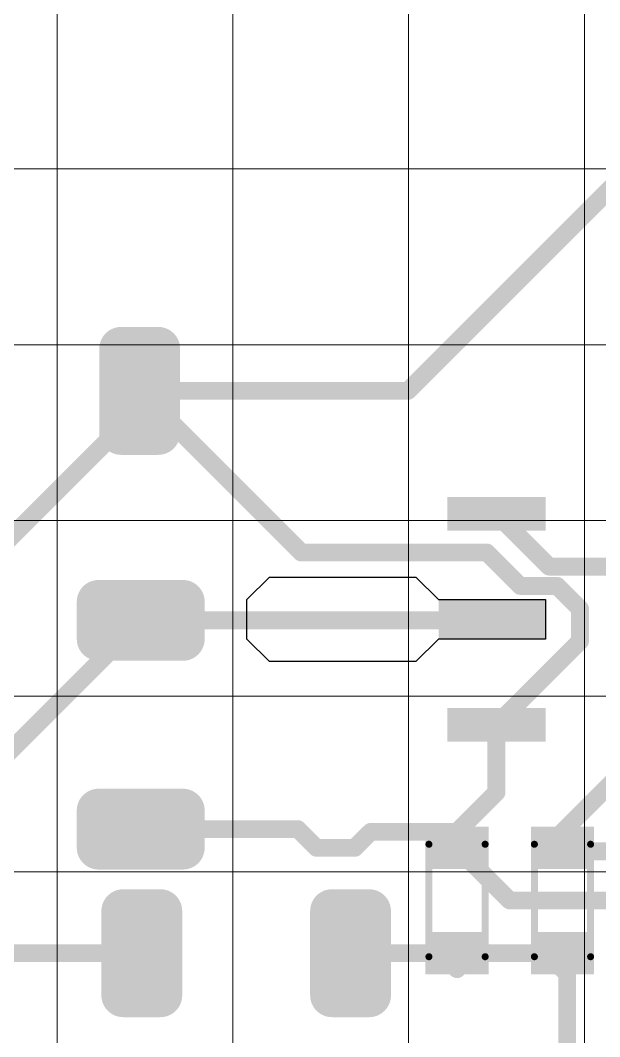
# Model space of a CAD drawing. Extents: x 1752 to 2593, y 74 to 668.
# Drawn here: x 1988.92 to 2004.31, y 498.77 to 525.77 of the extents above; entities that cross this region are included whole.
import ezdxf

# ---------------------------------------------------------------- set-up
doc = ezdxf.new("R2010")
doc.units = 0
doc.header["$MEASUREMENT"] = 0
doc.layers.get('0').update_dxf_attribs({"linetype": 'CONTINUOUS'})
doc.layers.add('KeepOutLayer', color=6, linetype='CONTINUOUS')
doc.layers.add('TopLayer', color=1, linetype='CONTINUOUS')

# ---------------------------------------------------------------- blocks, each defined once
blk = doc.blocks.new('CAP3216X125N_23')
at = {"layer": 'TopLayer', "const_width": 0.31049976}
for points in [[(-1.90472314, 0.59947556, 1), (-1.59422338, 0.59947556, 1)], [(-1.37572242, 0.59947556, 1), (-1.06522266, 0.59947556, 1)], [(1.06524806, 0.59947556, 1), (1.37574782, 0.59947556, 1)], [(1.59424878, 0.59947556, 1), (1.90474854, 0.59947556, 1)], [(-1.90472314, -0.5995212799999999, 1), (-1.59422338, -0.5995212799999999, 1)], [(-1.37572242, -0.5995212799999999, 1), (-1.06522266, -0.5995212799999999, 1)], [(1.06524806, -0.5995212799999999, 1), (1.37574782, -0.5995212799999999, 1)], [(1.59424878, -0.5995212799999999, 1), (1.90474854, -0.5995212799999999, 1)]]:
    blk.add_lwpolyline(points, format="xyb", close=True, dxfattribs=at)
at = {"layer": 'TopLayer'}
for points in [[(-1.22047254, -0.91002104), (-1.22047254, 0.9099753199999999), (-1.74947326, -0.91002104), (-1.74947326, 0.9099753199999999)], [(1.74949866, -0.91002104), (1.74949866, 0.9099753199999999), (1.22049794, -0.91002104), (1.22049794, 0.9099753199999999)], [(-0.9099727799999999, -0.5995212799999999), (-0.9099727799999999, 0.59947556), (-2.05997302, -0.5995212799999999), (-2.05997302, 0.59947556)], [(2.05999842, -0.5995212799999999), (2.05999842, 0.59947556), (0.90999818, -0.5995212799999999), (0.90999818, 0.59947556)]]:
    blk.add_solid(points, dxfattribs=at)
blk = doc.blocks.new('CAP3216X125N_37')
at = {"layer": 'TopLayer', "const_width": 0.31049976}
for points in [[(-1.904746, 0.59948826, 1), (-1.59424624, 0.59948826, 1)], [(-1.37574528, 0.59948826, 1), (-1.06524552, 0.59948826, 1)], [(1.0652252, 0.59948826, 1), (1.37572496, 0.59948826, 1)], [(1.59422592, 0.59948826, 1), (1.90472568, 0.59948826, 1)], [(-1.904746, -0.59950858, 1), (-1.59424624, -0.59950858, 1)], [(-1.37574528, -0.59950858, 1), (-1.06524552, -0.59950858, 1)], [(1.0652252, -0.59950858, 1), (1.37572496, -0.59950858, 1)], [(1.59422592, -0.59950858, 1), (1.90472568, -0.59950858, 1)]]:
    blk.add_lwpolyline(points, format="xyb", close=True, dxfattribs=at)
at = {"layer": 'TopLayer'}
for points in [[(-1.2204954, -0.91000834), (-1.2204954, 0.9099880199999999), (-1.74949612, -0.91000834), (-1.74949612, 0.9099880199999999)], [(1.7494758, -0.91000834), (1.7494758, 0.9099880199999999), (1.22047508, -0.91000834), (1.22047508, 0.9099880199999999)], [(-0.90999564, -0.59950858), (-0.90999564, 0.59948826), (-2.05999588, -0.59950858), (-2.05999588, 0.59948826)], [(2.05997556, -0.59950858), (2.05997556, 0.59948826), (0.9099753199999999, -0.59950858), (0.9099753199999999, 0.59948826)]]:
    blk.add_solid(points, dxfattribs=at)
blk = doc.blocks.new('CAP3216X125N_47')
at = {"layer": 'TopLayer', "const_width": 0.31049976}
for points in [[(-1.90470028, 0.59948572, 1), (-1.59420052, 0.59948572, 1)], [(-1.37569956, 0.59948572, 1), (-1.0651998, 0.59948572, 1)], [(1.06527092, 0.59948572, 1), (1.37577068, 0.59948572, 1)], [(1.59427164, 0.59948572, 1), (1.9047714, 0.59948572, 1)], [(-1.90470028, -0.59951112, 1), (-1.59420052, -0.59951112, 1)], [(-1.37569956, -0.59951112, 1), (-1.0651998, -0.59951112, 1)], [(1.06527092, -0.59951112, 1), (1.37577068, -0.59951112, 1)], [(1.59427164, -0.59951112, 1), (1.9047714, -0.59951112, 1)]]:
    blk.add_lwpolyline(points, format="xyb", close=True, dxfattribs=at)
at = {"layer": 'TopLayer'}
for points in [[(-1.22044968, -0.91001088), (-1.22044968, 0.9099854799999999), (-1.7494504, -0.91001088), (-1.7494504, 0.9099854799999999)], [(1.74952152, -0.91001088), (1.74952152, 0.9099854799999999), (1.2205208, -0.91001088), (1.2205208, 0.9099854799999999)], [(-0.90994992, -0.59951112), (-0.90994992, 0.59948572), (-2.05995016, -0.59951112), (-2.05995016, 0.59948572)], [(2.06002128, -0.59951112), (2.06002128, 0.59948572), (0.91002104, -0.59951112), (0.91002104, 0.59948572)]]:
    blk.add_solid(points, dxfattribs=at)
blk = doc.blocks.new('REG_MCP1702T_3302E_MB_50')
at = {"layer": 'TopLayer'}
for p, q in [((-0.5999987999999999, 0.27999944), (-0.27999944, 0.5999987999999999)), ((-0.27999944, 0.5999987999999999), (1.8050002, 0.5999987999999999)), ((1.8050002, 0.5999987999999999), (2.12499956, 0.27999944)), ((-2.12499956, -0.27999944), (-2.12499956, 0.27999944)), ((-2.12499956, 0.27999944), (-0.5999987999999999, 0.27999944)), ((2.12499956, 0.27999944), (2.12499956, -0.27999944)), ((-0.5999987999999999, -0.27999944), (-2.12499956, -0.27999944)), ((-0.27999944, -0.5999987999999999), (-0.5999987999999999, -0.27999944)), ((2.12499956, -0.27999944), (1.8050002, -0.5999987999999999)), ((1.8050002, -0.5999987999999999), (-0.27999944, -0.5999987999999999))]:
    blk.add_line(p, q, dxfattribs=at)
for points in [[(-2.12496908, 1.7400524), (-2.12496908, 1.26005336), (-0.72497188, 1.7400524), (-0.72497188, 1.26005336)], [(-2.12747606, 0.28002992), (-2.12747606, -0.27996896), (-0.6024752999999999, 0.28002992), (-0.6024752999999999, -0.27996896)], [(-2.12496908, -1.2599924), (-2.12496908, -1.73999144), (-0.72497188, -1.2599924), (-0.72497188, -1.73999144)]]:
    blk.add_solid(points, dxfattribs=at)
blk = doc.blocks.new('___0603_75')
at = {"layer": 'KeepOutLayer', "const_width": 0.0999998}
for points in [[(-0.7999603, 0.40002206), (-0.7999603, -0.39997634)], [(-0.7999603, 0.40002206), (0.8000364999999999, 0.40002206)], [(0.8000364999999999, 0.40002206), (0.8000364999999999, -0.39997634)], [(-0.7999603, -0.39997634), (0.8000364999999999, -0.39997634)]]:
    blk.add_lwpolyline(points, dxfattribs=at)
at = {"layer": 'KeepOutLayer', "const_width": 0.0499999}
for points in [[(-0.82495898, 0.40002206, 1), (-0.7749616199999999, 0.40002206, 1)], [(-0.82495898, 0.40002206, 1), (-0.7749616199999999, 0.40002206, 1)], [(0.77503782, 0.40002206, 1), (0.82503518, 0.40002206, 1)], [(0.77503782, 0.40002206, 1), (0.82503518, 0.40002206, 1)], [(-0.82495898, -0.39997634, 1), (-0.7749616199999999, -0.39997634, 1)], [(-0.82495898, -0.39997634, 1), (-0.7749616199999999, -0.39997634, 1)], [(0.77503782, -0.39997634, 1), (0.82503518, -0.39997634, 1)], [(0.77503782, -0.39997634, 1), (0.82503518, -0.39997634, 1)]]:
    blk.add_lwpolyline(points, format="xyb", close=True, dxfattribs=at)
at = {"layer": 'TopLayer'}
for points in [[(-1.0499725, -0.44997624), (-0.4499737, -0.44997624), (-1.0499725, 0.45002196), (-0.4499737, 0.45002196)], [(0.4500498999999999, -0.44997624), (1.0500487, -0.44997624), (0.4500498999999999, 0.45002196), (1.0500487, 0.45002196)]]:
    blk.add_solid(points, dxfattribs=at)
blk = doc.blocks.new('___0603_76')
at = {"layer": 'KeepOutLayer', "const_width": 0.0999998}
for points in [[(-0.7999856999999999, -0.39999412), (-0.7999856999999999, 0.40000428)], [(0.8000111, 0.40000428), (-0.7999856999999999, 0.40000428)], [(0.8000111, -0.39999412), (0.8000111, 0.40000428)], [(0.8000111, -0.39999412), (-0.7999856999999999, -0.39999412)]]:
    blk.add_lwpolyline(points, dxfattribs=at)
at = {"layer": 'KeepOutLayer', "const_width": 0.0499999}
for points in [[(-0.82498438, 0.40000428, 1), (-0.77498702, 0.40000428, 1)], [(-0.82498438, 0.40000428, 1), (-0.77498702, 0.40000428, 1)], [(0.7750124199999999, 0.40000428, 1), (0.8250097799999999, 0.40000428, 1)], [(0.7750124199999999, 0.40000428, 1), (0.8250097799999999, 0.40000428, 1)], [(-0.82498438, -0.39999412, 1), (-0.77498702, -0.39999412, 1)], [(-0.82498438, -0.39999412, 1), (-0.77498702, -0.39999412, 1)], [(0.7750124199999999, -0.39999412, 1), (0.8250097799999999, -0.39999412, 1)], [(0.7750124199999999, -0.39999412, 1), (0.8250097799999999, -0.39999412, 1)]]:
    blk.add_lwpolyline(points, format="xyb", close=True, dxfattribs=at)
at = {"layer": 'TopLayer'}
for points in [[(-1.0499979, -0.44999402), (-0.4499991, -0.44999402), (-1.0499979, 0.45000418), (-0.4499991, 0.45000418)], [(0.4500245, -0.44999402), (1.0500233, -0.44999402), (0.4500245, 0.45000418), (1.0500233, 0.45000418)]]:
    blk.add_solid(points, dxfattribs=at)

msp = doc.modelspace()

# ---------------------------------------------------------------- linework, layer by layer
at = {"lineweight": 9}
for p, q in [((1989.900128014887, 615.1674372301444), (1989.900128014887, 465.8091769876678)), ((1994.567551276396, 615.1674372301444), (1994.567551276396, 465.8092006982936)), ((1999.235020092178, 615.1674372301444), (1999.235020092178, 465.8091769876678)), ((2003.902447897414, 615.1674285142714), (2003.902447897414, 465.8091682717946)), ((2003.902491073655, 521.8185354257413), (1812.53717854637, 521.8185354257413)), ((2041.242065366484, 521.8185152322611), (1849.8767528392, 521.8185152322611)), ((2003.902491073655, 517.151089387096), (1817.204648295641, 517.151089387096)), ((2041.242065366484, 517.1510691936159), (1854.54422258847, 517.1510691936159)), ((2003.902491073655, 512.4836433484508), (1817.204648295641, 512.4836433484508)), ((2041.242065366484, 512.4836231549708), (1854.54422258847, 512.4836231549708)), ((2003.902491073655, 507.8161973098057), (1817.204648295641, 507.8161973098057)), ((2041.242065366484, 507.8161771163255), (1854.54422258847, 507.8161771163255)), ((2003.902491073655, 503.1487512711604), (1812.53717854637, 503.1487512711604)), ((2041.242065366484, 503.1487310776803), (1849.8767528392, 503.1487310776803))]:
    msp.add_line(p, q, dxfattribs=at)
at = {"layer": 'TopLayer', "const_width": 0.4742125175263521}
for points in [[(1999.213788840684, 515.9237803309016), (2008.399285305169, 525.1093716378906)], [(1992.091116827438, 515.4569655286485), (1992.091116827438, 515.9237803309016)], [(1992.091116827438, 515.9237803309016), (1996.385206016143, 511.629691142197)], [(1992.091116827438, 515.9237803309016), (1999.213788840684, 515.9237803309016)], [(1985.090032903686, 508.4557867623931), (1992.091116827438, 515.4569655286485)], [(2001.566072612622, 512.6565509276485), (2002.966327334373, 511.2563910484004)], [(1996.385206016143, 511.629691142197), (2001.314076080808, 511.629691142197)], [(2001.314076080808, 511.629691142197), (2002.200853488582, 510.7429137344226)], [(2002.966327334373, 511.2563910484004), (2005.682806319771, 511.2563910484004)], [(2002.200853488582, 510.7429137344226), (2003.181050762309, 510.7429137344226)], [(2003.181050762309, 510.7429137344226), (2003.787853099736, 510.1361113969962)], [(2003.787853099736, 509.277312527756), (2003.787853099736, 510.1361113969962)], [(1985.612804783008, 503.3216775201423), (1992.119190208475, 509.8280629456109)], [(1992.119190208475, 509.8280629456109), (2001.426085077448, 509.8280629456109)], [(2001.426085077448, 509.8280629456109), (2001.454063615982, 509.8560414841448)], [(2001.566072612622, 507.0555320406412), (2003.787853099736, 509.277312527756)], [(2001.566072612622, 505.257602701692), (2001.566072612622, 507.0555320406412)], [(2003.321038297483, 504.212248628057), (2005.654732938734, 506.5459432693075)], [(2000.520623696483, 504.2121537855534), (2001.566072612622, 505.257602701692)], [(1992.119190208475, 504.2831908206787), (1996.291880992694, 504.2831908206787)], [(1996.291880992694, 504.2831908206787), (1996.786674333481, 503.7883974798916)], [(1997.806041561155, 503.7883974798916), (1998.22989270932, 504.2121537855534)], [(1998.22989270932, 504.2121537855534), (2000.520623696483, 504.2121537855534)], [(2003.321038297483, 504.212248628057), (2003.532916450314, 504.0003704752261)], [(1996.786674333481, 503.7883974798916), (1997.806041561155, 503.7883974798916)], [(2000.520623696483, 503.7883974798916), (2001.920783575732, 502.3881427581399)], [(2003.532916450314, 504.0003704752261), (2003.838214469098, 503.6950724564425)], [(2003.838214469098, 503.6950724564425), (2006.868337613587, 503.6950724564425)], [(2001.920783575732, 502.3881427581399), (2007.521707620235, 502.3881427581399)], [(1987.54503110692, 500.987888036388), (1992.147263589513, 500.987888036388)], [(1997.692135714445, 500.987888036388), (2000.096867390821, 500.987888036388)], [(2000.096867390821, 500.987888036388), (2000.308745543652, 500.7760098835571)], [(2000.096867390821, 500.987888036388), (2000.308745543652, 500.7760098835571)], [(2000.096867390821, 500.987888036388), (2000.308745543652, 500.7760098835571)], [(2000.520623696483, 500.987888036388), (2003.320943454979, 500.987888036388)], [(2003.320943454979, 500.987888036388), (2003.321038297483, 500.9879828788916)], [(2000.308745543652, 500.7760098835571), (2000.520623696483, 500.5641317307264)], [(2000.308745543652, 500.7760098835571), (2000.520623696483, 500.5641317307264)], [(2000.308745543652, 500.7760098835571), (2000.520623696483, 500.5641317307264)], [(2003.321038297483, 500.5641317307264), (2003.443574812012, 500.4416900587013)], [(2003.443574812012, 498.1888960729408), (2003.443574812012, 500.4416900587013)]]:
    msp.add_lwpolyline(points, dxfattribs=at)
at = {"layer": 'TopLayer', "const_width": 0.2371062587631761}
for points in [[(1991.972563698057, 515.9237803309016, 1), (1992.20966995682, 515.9237803309016, 1)], [(1991.972563698057, 515.9237803309016, 1), (1992.20966995682, 515.9237803309016, 1)], [(1991.972563698057, 515.9237803309016, 1), (1992.20966995682, 515.9237803309016, 1)], [(1999.095235711302, 515.9237803309016, 1), (1999.332341970065, 515.9237803309016, 1)], [(1999.095235711302, 515.9237803309016, 1), (1999.332341970065, 515.9237803309016, 1)], [(1991.972563698057, 515.4569655286485, 1), (1992.20966995682, 515.4569655286485, 1)], [(1991.972563698057, 515.4569655286485, 1), (1992.20966995682, 515.4569655286485, 1)], [(2001.447519483239, 512.6565509276485, 1), (2001.684625742003, 512.6565509276485, 1)], [(1996.266652886761, 511.629691142197, 1), (1996.503759145524, 511.629691142197, 1)], [(1996.266652886761, 511.629691142197, 1), (1996.503759145524, 511.629691142197, 1)], [(2001.195522951426, 511.629691142197, 1), (2001.432629210189, 511.629691142197, 1)], [(2001.195522951426, 511.629691142197, 1), (2001.432629210189, 511.629691142197, 1)], [(2002.847774204992, 511.2563910484004, 1), (2003.084880463755, 511.2563910484004, 1)], [(2002.847774204992, 511.2563910484004, 1), (2003.084880463755, 511.2563910484004, 1)], [(2002.0823003592, 510.7429137344226, 1), (2002.319406617964, 510.7429137344226, 1)], [(2002.0823003592, 510.7429137344226, 1), (2002.319406617964, 510.7429137344226, 1)], [(2003.062497632928, 510.7429137344226, 1), (2003.299603891691, 510.7429137344226, 1)], [(2003.062497632928, 510.7429137344226, 1), (2003.299603891691, 510.7429137344226, 1)], [(2003.669299970354, 510.1361113969962, 1), (2003.906406229117, 510.1361113969962, 1)], [(2003.669299970354, 510.1361113969962, 1), (2003.906406229117, 510.1361113969962, 1)], [(1992.000637079094, 509.8280629456109, 1), (1992.237743337857, 509.8280629456109, 1)], [(1992.000637079094, 509.8280629456109, 1), (1992.237743337857, 509.8280629456109, 1)], [(2001.307531948066, 509.8280629456109, 1), (2001.544638206829, 509.8280629456109, 1)], [(2001.307531948066, 509.8280629456109, 1), (2001.544638206829, 509.8280629456109, 1)], [(2001.3355104866, 509.8560414841448, 1), (2001.572616745363, 509.8560414841448, 1)], [(2003.669299970354, 509.277312527756, 1), (2003.906406229117, 509.277312527756, 1)], [(2003.669299970354, 509.277312527756, 1), (2003.906406229117, 509.277312527756, 1)], [(2001.447519483239, 507.0555320406412, 1), (2001.684625742003, 507.0555320406412, 1)], [(2001.447519483239, 507.0555320406412, 1), (2001.684625742003, 507.0555320406412, 1)], [(2001.447519483239, 505.257602701692, 1), (2001.684625742003, 505.257602701692, 1)], [(2001.447519483239, 505.257602701692, 1), (2001.684625742003, 505.257602701692, 1)], [(1992.000637079094, 504.2831908206787, 1), (1992.237743337857, 504.2831908206787, 1)], [(1996.173327863312, 504.2831908206787, 1), (1996.410434122075, 504.2831908206787, 1)], [(1996.173327863312, 504.2831908206787, 1), (1996.410434122075, 504.2831908206787, 1)], [(1998.111339579939, 504.2121537855534, 1), (1998.348445838702, 504.2121537855534, 1)], [(1998.111339579939, 504.2121537855534, 1), (1998.348445838702, 504.2121537855534, 1)], [(2000.402070567101, 504.2121537855534, 1), (2000.639176825864, 504.2121537855534, 1)], [(2000.402070567101, 504.2121537855534, 1), (2000.639176825864, 504.2121537855534, 1)], [(2003.202485168102, 504.212248628057, 1), (2003.439591426865, 504.212248628057, 1)], [(2003.202485168102, 504.212248628057, 1), (2003.439591426865, 504.212248628057, 1)], [(1996.668121204098, 503.7883974798916, 1), (1996.905227462862, 503.7883974798916, 1)], [(1996.668121204098, 503.7883974798916, 1), (1996.905227462862, 503.7883974798916, 1)], [(1997.687488431773, 503.7883974798916, 1), (1997.924594690536, 503.7883974798916, 1)], [(1997.687488431773, 503.7883974798916, 1), (1997.924594690536, 503.7883974798916, 1)], [(2000.402070567101, 503.7883974798916, 1), (2000.639176825864, 503.7883974798916, 1)], [(2003.414363320932, 504.0003704752261, 1), (2003.651469579695, 504.0003704752261, 1)], [(2003.414363320932, 504.0003704752261, 1), (2003.651469579695, 504.0003704752261, 1)], [(2003.719661339715, 503.6950724564425, 1), (2003.956767598479, 503.6950724564425, 1)], [(2003.719661339715, 503.6950724564425, 1), (2003.956767598479, 503.6950724564425, 1)], [(2001.802230446349, 502.3881427581399, 1), (2002.039336705112, 502.3881427581399, 1)], [(2001.802230446349, 502.3881427581399, 1), (2002.039336705112, 502.3881427581399, 1)], [(1992.028710460132, 500.987888036388, 1), (1992.265816718895, 500.987888036388, 1)], [(1997.573582585064, 500.987888036388, 1), (1997.810688843827, 500.987888036388, 1)], [(1999.97831426144, 500.987888036388, 1), (2000.215420520203, 500.987888036388, 1)], [(1999.97831426144, 500.987888036388, 1), (2000.215420520203, 500.987888036388, 1)], [(1999.97831426144, 500.987888036388, 1), (2000.215420520203, 500.987888036388, 1)], [(1999.97831426144, 500.987888036388, 1), (2000.215420520203, 500.987888036388, 1)], [(2000.402070567101, 500.987888036388, 1), (2000.639176825864, 500.987888036388, 1)], [(2003.202390325598, 500.987888036388, 1), (2003.439496584361, 500.987888036388, 1)], [(2003.202390325598, 500.987888036388, 1), (2003.439496584361, 500.987888036388, 1)], [(2003.202485168102, 500.9879828788916, 1), (2003.439591426865, 500.9879828788916, 1)], [(2000.190192414271, 500.7760098835571, 1), (2000.427298673034, 500.7760098835571, 1)], [(2000.190192414271, 500.7760098835571, 1), (2000.427298673034, 500.7760098835571, 1)], [(2000.190192414271, 500.7760098835571, 1), (2000.427298673034, 500.7760098835571, 1)], [(2000.190192414271, 500.7760098835571, 1), (2000.427298673034, 500.7760098835571, 1)], [(2000.190192414271, 500.7760098835571, 1), (2000.427298673034, 500.7760098835571, 1)], [(2000.190192414271, 500.7760098835571, 1), (2000.427298673034, 500.7760098835571, 1)], [(2000.402070567101, 500.5641317307264, 1), (2000.639176825864, 500.5641317307264, 1)], [(2000.402070567101, 500.5641317307264, 1), (2000.639176825864, 500.5641317307264, 1)], [(2000.402070567101, 500.5641317307264, 1), (2000.639176825864, 500.5641317307264, 1)], [(2003.202485168102, 500.5641317307264, 1), (2003.439591426865, 500.5641317307264, 1)], [(2003.32502168263, 500.4416900587013, 1), (2003.562127941393, 500.4416900587013, 1)], [(2003.32502168263, 500.4416900587013, 1), (2003.562127941393, 500.4416900587013, 1)]]:
    msp.add_lwpolyline(points, format="xyb", close=True, dxfattribs=at)

# ---------------------------------------------------------------- block references
at = {"xscale": 1.866978415458079, "yscale": 1.866978415458079, "zscale": 1.866978415458079}
for name, p, rotation in [('CAP3216X125N_47', (1989.318747154724, 515.9237566202756), 180), ('REG_MCP1702T_3302E_MB_50', (1998.905683483797, 509.8560983896472), 180), ('CAP3216X125N_37', (1992.119209176977, 507.0556079146444), 270), ('___0603_76', (2000.520614212233, 502.3881664687659), 270), ('___0603_75', (2003.32108097661, 502.3881664687659), 90)]:
    msp.add_blockref(name, p, dxfattribs=dict(at, rotation=rotation))
msp.add_blockref('CAP3216X125N_23', (1994.919675941353, 500.9879307155148), dxfattribs=at)

doc.saveas('drawing.dxf')
